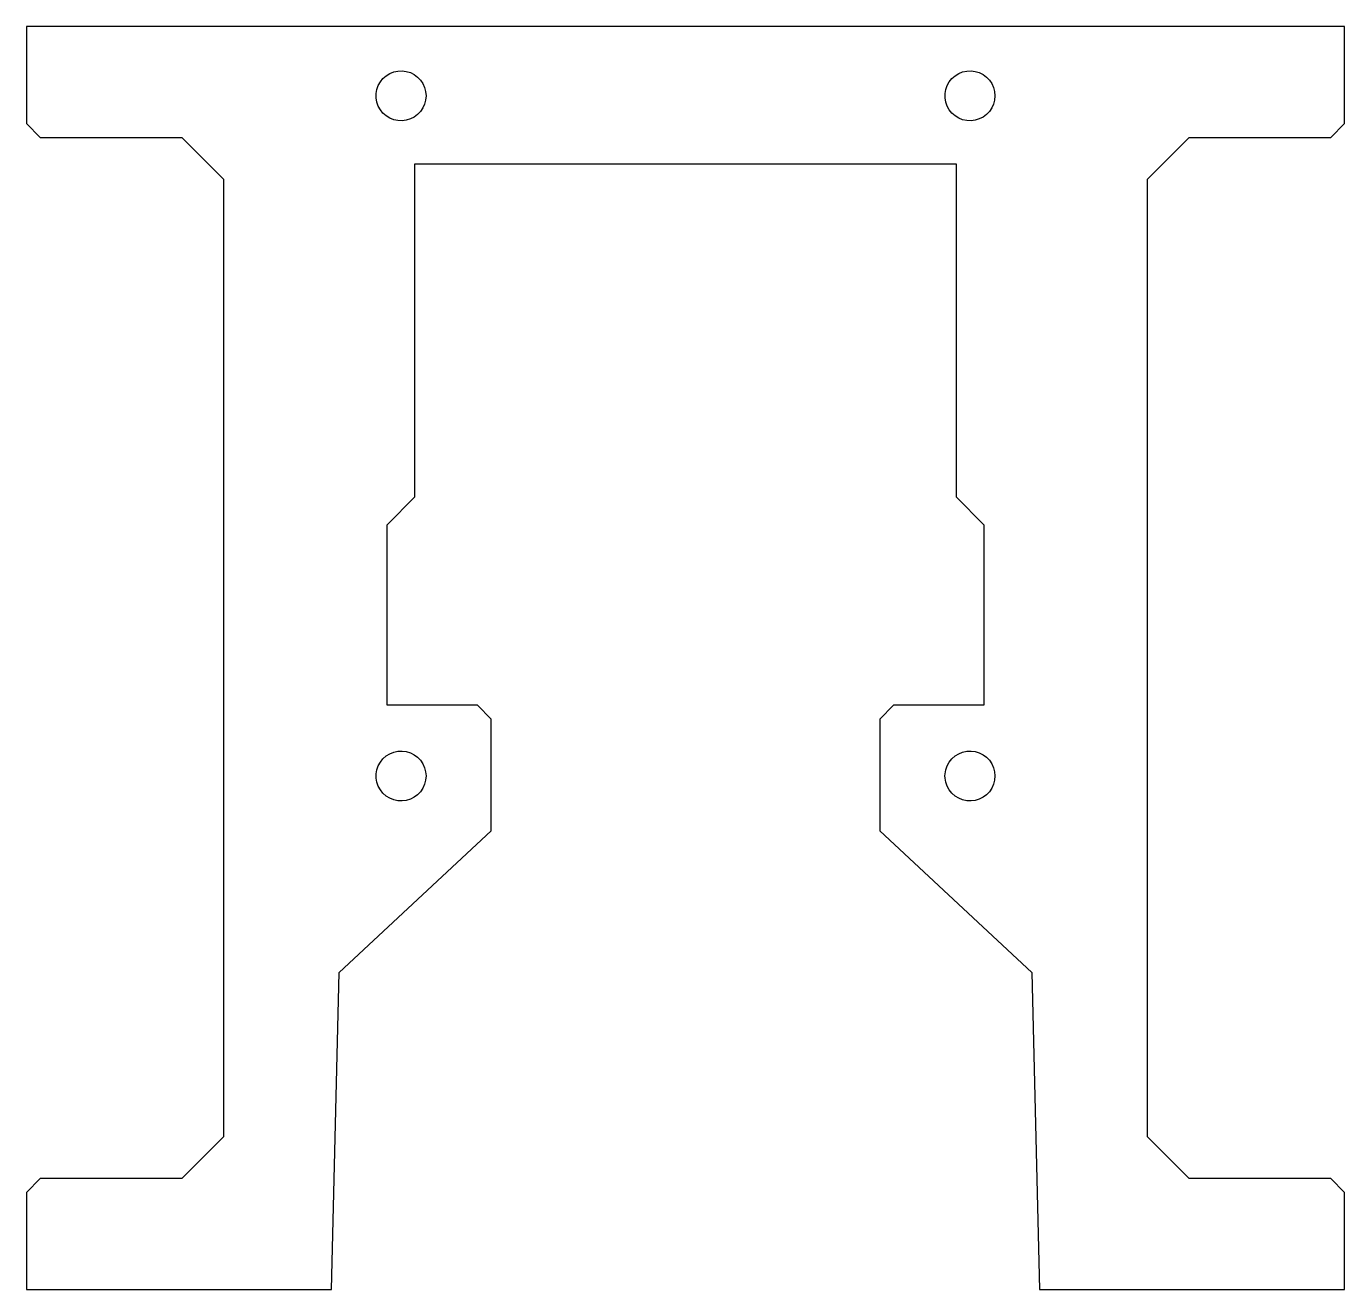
# Model space of a CAD drawing. Header units: metres. Extents: x 0 to 47.5, y 0 to 45.5.
import ezdxf

# ---------------------------------------------------------------- set-up
doc = ezdxf.new("R2010")
doc.units = ezdxf.units.M

msp = doc.modelspace()

# ---------------------------------------------------------------- linework, layer by layer
for p, q in [((47.5, 45.5), (0, 45.5)), ((0, 45.5), (0, 42)), ((47.5, 42), (47.5, 45.5)), ((12.8502, 43.6227), (12.9648, 43.7236)), ((12.9648, 43.7236), (13.0948, 43.8036)), ((13.0948, 43.8036), (13.2365, 43.8605)), ((13.2365, 43.8605), (13.3857, 43.8927)), ((13.3857, 43.8927), (13.5382, 43.8992)), ((13.5382, 43.8992), (13.6896, 43.8798)), ((13.6896, 43.8798), (13.8356, 43.8351)), ((13.8356, 43.8351), (13.9719, 43.7664)), ((13.9719, 43.7664), (14.0946, 43.6756)), ((33.3502, 43.6227), (33.4648, 43.7236)), ((33.4648, 43.7236), (33.5948, 43.8036)), ((33.5948, 43.8036), (33.7365, 43.8605)), ((33.7365, 43.8605), (33.8857, 43.8927)), ((33.8857, 43.8927), (34.0382, 43.8992)), ((34.0382, 43.8992), (34.1896, 43.8798)), ((34.1896, 43.8798), (34.3356, 43.8351)), ((34.3356, 43.8351), (34.4719, 43.7664)), ((34.4719, 43.7664), (34.5946, 43.6756)), ((12.6032, 43.0763), (12.629, 43.2268)), ((12.629, 43.2268), (12.6799, 43.3707)), ((12.6799, 43.3707), (12.7543, 43.504)), ((12.7543, 43.504), (12.8502, 43.6227)), ((14.0946, 43.6756), (14.2002, 43.5654)), ((14.2002, 43.5654), (14.2857, 43.4389)), ((14.2857, 43.4389), (14.3486, 43.2998)), ((14.3486, 43.2998), (14.3871, 43.1521)), ((33.1032, 43.0763), (33.129, 43.2268)), ((33.129, 43.2268), (33.1799, 43.3707)), ((33.1799, 43.3707), (33.2543, 43.504)), ((33.2543, 43.504), (33.3502, 43.6227)), ((34.5946, 43.6756), (34.7002, 43.5654)), ((34.7002, 43.5654), (34.7857, 43.4389)), ((34.7857, 43.4389), (34.8486, 43.2998)), ((34.8486, 43.2998), (34.8871, 43.1521)), ((12.6019, 43.0458), (12.6032, 43.0763)), ((12.6019, 42.9542), (12.6019, 43.0458)), ((12.6032, 42.9237), (12.6019, 42.9542)), ((12.629, 42.7732), (12.6032, 42.9237)), ((12.6799, 42.6293), (12.629, 42.7732)), ((14.3871, 42.8479), (14.3486, 42.7002)), ((14.3871, 43.1521), (14.4, 43)), ((14.4, 43), (14.3871, 42.8479)), ((33.1019, 43.0458), (33.1032, 43.0763)), ((33.1019, 42.9542), (33.1019, 43.0458)), ((33.1032, 42.9237), (33.1019, 42.9542)), ((33.129, 42.7732), (33.1032, 42.9237)), ((33.1799, 42.6293), (33.129, 42.7732)), ((34.8871, 42.8479), (34.8486, 42.7002)), ((34.8871, 43.1521), (34.9, 43)), ((34.9, 43), (34.8871, 42.8479)), ((12.7543, 42.496), (12.6799, 42.6293)), ((12.8502, 42.3773), (12.7543, 42.496)), ((12.9648, 42.2764), (12.8502, 42.3773)), ((13.0948, 42.1964), (12.9648, 42.2764)), ((14.0946, 42.3244), (13.9719, 42.2336)), ((14.2002, 42.4346), (14.0946, 42.3244)), ((14.2857, 42.5611), (14.2002, 42.4346)), ((14.3486, 42.7002), (14.2857, 42.5611)), ((33.2543, 42.496), (33.1799, 42.6293)), ((33.3502, 42.3773), (33.2543, 42.496)), ((33.4648, 42.2764), (33.3502, 42.3773)), ((33.5948, 42.1964), (33.4648, 42.2764)), ((34.5946, 42.3244), (34.4719, 42.2336)), ((34.7002, 42.4346), (34.5946, 42.3244)), ((34.7857, 42.5611), (34.7002, 42.4346)), ((34.8486, 42.7002), (34.7857, 42.5611)), ((0, 42), (0.5, 41.5)), ((13.2365, 42.1395), (13.0948, 42.1964)), ((13.3857, 42.1073), (13.2365, 42.1395)), ((13.5382, 42.1008), (13.3857, 42.1073)), ((13.6896, 42.1202), (13.5382, 42.1008)), ((13.8356, 42.1649), (13.6896, 42.1202)), ((13.9719, 42.2336), (13.8356, 42.1649)), ((33.7365, 42.1395), (33.5948, 42.1964)), ((33.8857, 42.1073), (33.7365, 42.1395)), ((34.0382, 42.1008), (33.8857, 42.1073)), ((34.1896, 42.1202), (34.0382, 42.1008)), ((34.3356, 42.1649), (34.1896, 42.1202)), ((34.4719, 42.2336), (34.3356, 42.1649)), ((47, 41.5), (47.5, 42)), ((0.5, 41.5), (5.6041, 41.5)), ((5.6041, 41.5), (7.1041, 40)), ((40.3959, 40), (41.8959, 41.5)), ((41.8959, 41.5), (47, 41.5)), ((14, 28.55), (14, 40.55)), ((14, 40.55), (33.5, 40.55)), ((33.5, 40.55), (33.5, 28.55)), ((7.1041, 40), (7.1041, 5.5)), ((40.3959, 5.5), (40.3959, 40)), ((13, 27.55), (14, 28.55)), ((33.5, 28.55), (34.5, 27.55)), ((13, 21.05), (13, 27.55)), ((34.5, 27.55), (34.5, 21.05)), ((16.25, 21.05), (13, 21.05)), ((16.75, 20.55), (16.25, 21.05)), ((31.25, 21.05), (30.75, 20.55)), ((34.5, 21.05), (31.25, 21.05)), ((16.75, 16.5252), (16.75, 20.55)), ((30.75, 20.55), (30.75, 16.5252)), ((12.6799, 18.8707), (12.7543, 19.004)), ((12.7543, 19.004), (12.8502, 19.1227)), ((12.8502, 19.1227), (12.9648, 19.2236)), ((12.9648, 19.2236), (13.0948, 19.3036)), ((13.0948, 19.3036), (13.2365, 19.3605)), ((13.2365, 19.3605), (13.3857, 19.3927)), ((13.3857, 19.3927), (13.5382, 19.3992)), ((13.5382, 19.3992), (13.6896, 19.3798)), ((13.6896, 19.3798), (13.8356, 19.3351)), ((13.8356, 19.3351), (13.9719, 19.2664)), ((13.9719, 19.2664), (14.0946, 19.1756)), ((14.0946, 19.1756), (14.2002, 19.0654)), ((14.2002, 19.0654), (14.2857, 18.9389)), ((33.1799, 18.8707), (33.2543, 19.004)), ((33.2543, 19.004), (33.3502, 19.1227)), ((33.3502, 19.1227), (33.4648, 19.2236)), ((33.4648, 19.2236), (33.5948, 19.3036)), ((33.5948, 19.3036), (33.7365, 19.3605)), ((33.7365, 19.3605), (33.8857, 19.3927)), ((33.8857, 19.3927), (34.0382, 19.3992)), ((34.0382, 19.3992), (34.1896, 19.3798)), ((34.1896, 19.3798), (34.3356, 19.3351)), ((34.3356, 19.3351), (34.4719, 19.2664)), ((34.4719, 19.2664), (34.5946, 19.1756)), ((34.5946, 19.1756), (34.7002, 19.0654)), ((34.7002, 19.0654), (34.7857, 18.9389)), ((12.6019, 18.5458), (12.6032, 18.5763)), ((12.6019, 18.4542), (12.6019, 18.5458)), ((12.6032, 18.5763), (12.629, 18.7268)), ((12.629, 18.7268), (12.6799, 18.8707)), ((14.2857, 18.9389), (14.3486, 18.7998)), ((14.3486, 18.7998), (14.3871, 18.6521)), ((14.3871, 18.6521), (14.4, 18.5)), ((33.1, 18.5), (33.1032, 18.5763)), ((33.1032, 18.5763), (33.129, 18.7268)), ((33.129, 18.7268), (33.1799, 18.8707)), ((34.7857, 18.9389), (34.8486, 18.7998)), ((34.8486, 18.7998), (34.8871, 18.6521)), ((34.8871, 18.6521), (34.9, 18.5)), ((12.6032, 18.4237), (12.6019, 18.4542)), ((12.629, 18.2732), (12.6032, 18.4237)), ((12.6799, 18.1293), (12.629, 18.2732)), ((12.7543, 17.996), (12.6799, 18.1293)), ((14.2857, 18.0611), (14.2002, 17.9346)), ((14.3486, 18.2002), (14.2857, 18.0611)), ((14.3871, 18.3479), (14.3486, 18.2002)), ((14.4, 18.5), (14.3871, 18.3479)), ((33.1032, 18.4237), (33.1, 18.5)), ((33.129, 18.2732), (33.1032, 18.4237)), ((33.1799, 18.1293), (33.129, 18.2732)), ((33.2543, 17.996), (33.1799, 18.1293)), ((34.7857, 18.0611), (34.7002, 17.9346)), ((34.8486, 18.2002), (34.7857, 18.0611)), ((34.8871, 18.3479), (34.8486, 18.2002)), ((34.9, 18.5), (34.8871, 18.3479)), ((12.8502, 17.8773), (12.7543, 17.996)), ((12.9648, 17.7764), (12.8502, 17.8773)), ((13.0948, 17.6964), (12.9648, 17.7764)), ((13.2365, 17.6395), (13.0948, 17.6964)), ((13.3857, 17.6073), (13.2365, 17.6395)), ((13.5382, 17.6008), (13.3857, 17.6073)), ((13.6896, 17.6202), (13.5382, 17.6008)), ((13.8356, 17.6649), (13.6896, 17.6202)), ((13.9719, 17.7336), (13.8356, 17.6649)), ((14.0946, 17.8244), (13.9719, 17.7336)), ((14.2002, 17.9346), (14.0946, 17.8244)), ((33.3502, 17.8773), (33.2543, 17.996)), ((33.4648, 17.7764), (33.3502, 17.8773)), ((33.5948, 17.6964), (33.4648, 17.7764)), ((33.7365, 17.6395), (33.5948, 17.6964)), ((33.8857, 17.6073), (33.7365, 17.6395)), ((34.0382, 17.6008), (33.8857, 17.6073)), ((34.1896, 17.6202), (34.0382, 17.6008)), ((34.3356, 17.6649), (34.1896, 17.6202)), ((34.4719, 17.7336), (34.3356, 17.6649)), ((34.5946, 17.8244), (34.4719, 17.7336)), ((34.7002, 17.9346), (34.5946, 17.8244)), ((11.2652, 11.4276), (16.75, 16.5252)), ((30.75, 16.5252), (36.2348, 11.4276)), ((11, 0), (11.2652, 11.4276)), ((36.2348, 11.4276), (36.5, 0)), ((7.1041, 5.5), (5.6041, 4)), ((41.8959, 4), (40.3959, 5.5)), ((0.5, 4), (0, 3.5)), ((5.6041, 4), (0.5, 4)), ((47, 4), (41.8959, 4)), ((47.5, 3.5), (47, 4)), ((0, 3.5), (0, 0)), ((47.5, 0), (47.5, 3.5)), ((0, 0), (11, 0)), ((36.5, 0), (47.5, 0))]:
    msp.add_line(p, q)

doc.saveas('drawing.dxf')
